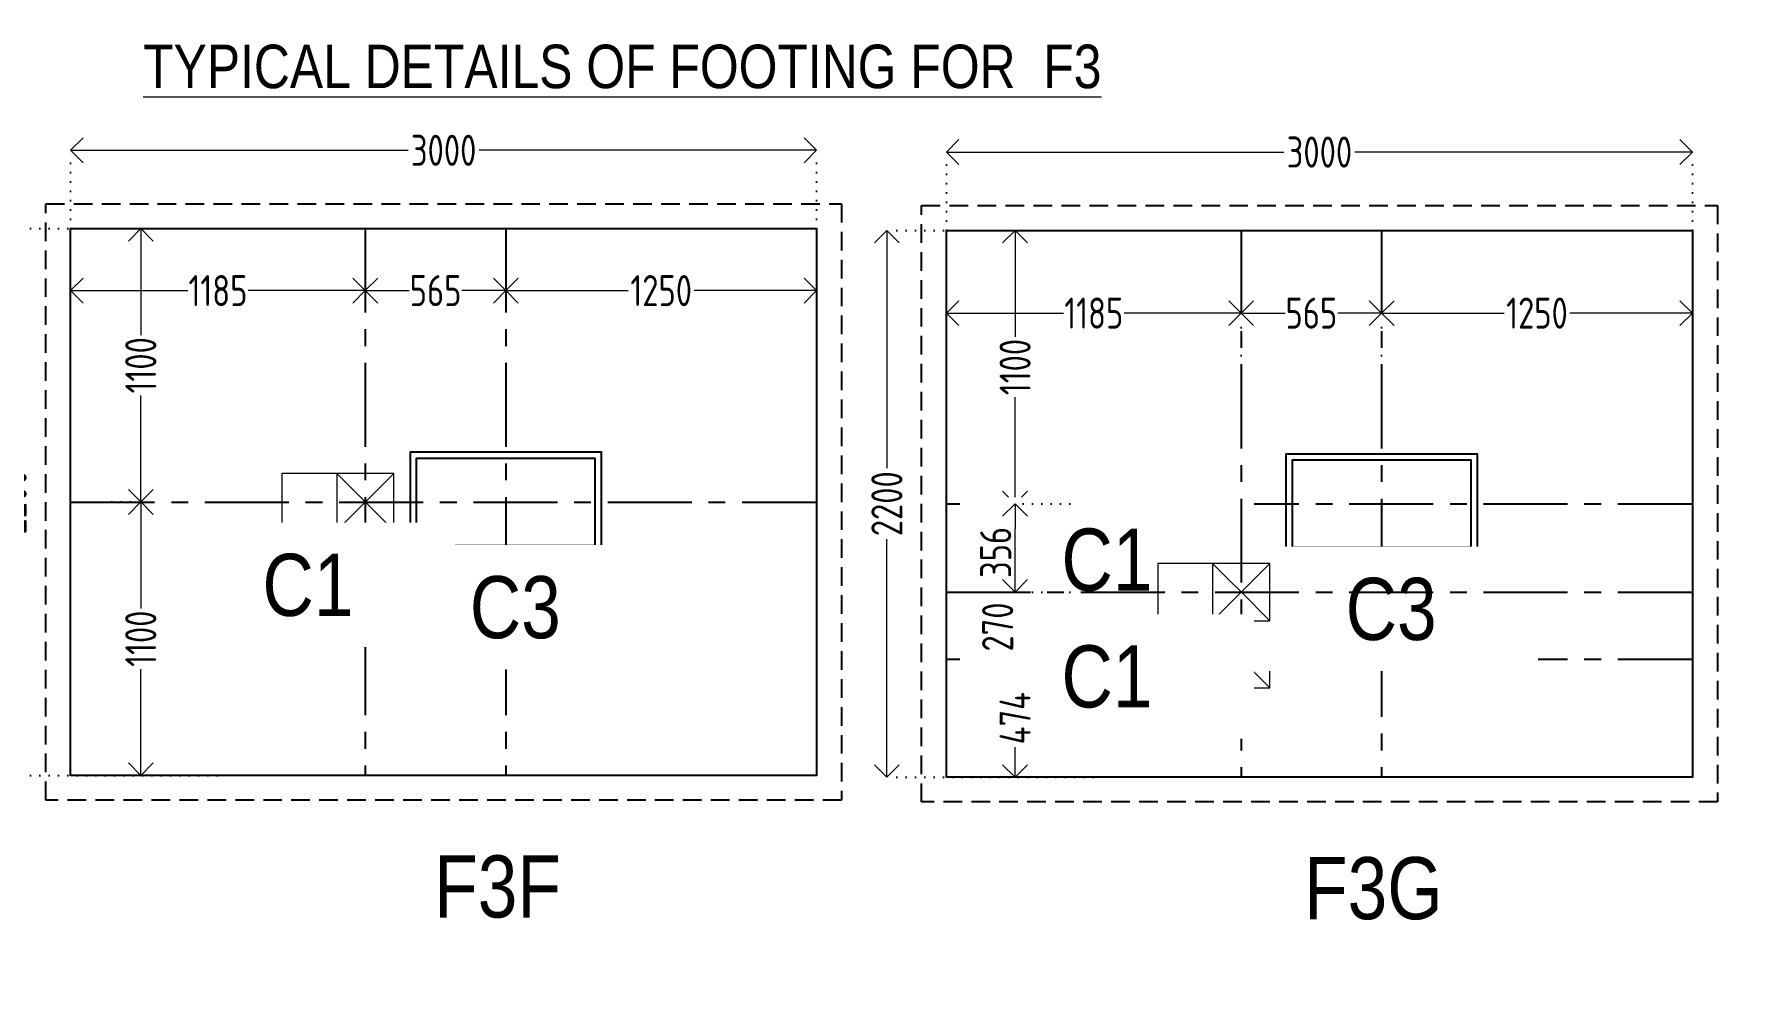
# Model space of a CAD drawing. Header units: inches. Extents: x -605 to 2991212, y -2872845 to 0.
# Drawn here: x 2415120 to 2428848, y -2136094 to -2128491 of the extents above; entities that cross this region are included whole.
import ezdxf
from ezdxf import colors
from ezdxf.entities.mleader import LeaderData, LeaderLine
from ezdxf.enums import TextEntityAlignment as Align
from ezdxf.math import Vec2, Vec3

# ---------------------------------------------------------------- set-up
doc = ezdxf.new("R2010")
doc.units = ezdxf.units.IN
doc.header["$LTSCALE"] = 600
doc.header["$MEASUREMENT"] = 0
for name, pattern in [('CENTER', [2, 1.25, -0.25, 0.25, -0.25]), ('DASHED2', [0.375, 0.25, -0.125]), ('DOT2', [0.125, 0, -0.125])]:
    doc.linetypes.add(name, pattern=pattern)
for name, color, linetype, lineweight in [('PV_TEXT_ROMANS', 7, 'Continuous', 0), ('rDIMension', 1, 'Continuous', 18), ('rRCC 2', 40, 'Continuous', 15)]:
    doc.layers.add(name, color=color, linetype=linetype, lineweight=lineweight)
doc.layers.add('SnT-CENTER2', color=8, linetype='CENTER')
doc.styles.add('DIM', font='geniso.shx', dxfattribs={"width": 0.85})
doc.styles.add('J.P', font='ARIALN.TTF')
doc.styles.add('TEXT3', font='geniso.shx')
doc.dimstyles.new('ST-50', dxfattribs={"dimscale": 100, "dimtxt": 2.5, "dimasz": 2, "dimexe": 0.18, "dimexo": 0.0625, "dimgap": 0.2, "dimtad": 0, "dimdec": 0, "dimlfac": 0.5, "dimzin": 0, "dimdsep": 46, "dimtxsty": 'DIM', "dimblk": 'OPEN90', "dimcen": 0.09, "dimclrd": 256, "dimclrt": 7, "dimadec": 0, "dimazin": 0, "dimtfac": 1, "dimtdec": 0, "dimtofl": 0, "dimtmove": 0, "dimatfit": 3, "dimldrblk": 'OPEN90', "dimfxl": 1, "dimtolj": 1, "dimtzin": 0, "dimlwd": -1, "dimarcsym": 0})

# ---------------------------------------------------------------- blocks, each defined once
blk = doc.blocks.new('_Open90')
at = {"color": 0, "linetype": 'ByBlock', "lineweight": -2}
for p, q in [((0, 0), (-1, 0)), ((-0.5, 0.5), (0, 0)), ((0, 0), (-0.5, -0.5))]:
    blk.add_line(p, q, dxfattribs=at)
blk = doc.blocks.new('*D456')
at = {"layer": 'Defpoints', "color": 0, "linetype": 'ByBlock'}
for p in [(2417784, -2130555), (2415414, -2130625), (2417784, -2130625)]:
    blk.add_point(p, dxfattribs=at)
at = {"layer": 'rDIMension', "color": 0, "linetype": 'DOT2', "lineweight": -2}
for p, q in [((2415414, -2130618), (2415414, -2130537)), ((2417784, -2130618), (2417784, -2130537))]:
    blk.add_line(p, q, dxfattribs=at)
at = {"layer": 'rDIMension', "linetype": 'ByBlock'}
for p, q in [((2415614, -2130555), (2416356, -2130555)), ((2417584, -2130555), (2416842, -2130555))]:
    blk.add_line(p, q, dxfattribs=at)
at = {"layer": 'rDIMension', "linetype": 'ByBlock', "xscale": 200, "yscale": 200, "zscale": 200, "rotation": 180}
blk.add_blockref('_Open90', (2415414, -2130555), dxfattribs=at)
at = {"layer": 'rDIMension', "linetype": 'ByBlock', "xscale": 200, "yscale": 200, "zscale": 200}
blk.add_blockref('_Open90', (2417784, -2130555), dxfattribs=at)
at = {"layer": 'rDIMension', "color": 7, "linetype": 'ByBlock', "insert": (2416599, -2130555), "char_height": 250, "attachment_point": 5, "style": 'DIM'}
blk.add_mtext('\\A1;1185', dxfattribs=at)
blk = doc.blocks.new('*D457')
at = {"layer": 'Defpoints', "color": 0, "linetype": 'ByBlock'}
for p in [(2418914, -2130555), (2418914, -2130555), (2417784, -2130625)]:
    blk.add_point(p, dxfattribs=at)
at = {"layer": 'rDIMension', "color": 0, "linetype": 'DOT2', "lineweight": -2}
for p, q in [((2417784, -2130618), (2417784, -2130537)), ((2418914, -2130548), (2418914, -2130537))]:
    blk.add_line(p, q, dxfattribs=at)
at = {"layer": 'rDIMension', "linetype": 'ByBlock'}
for p, q in [((2417984, -2130555), (2418138, -2130555)), ((2418714, -2130555), (2418560, -2130555))]:
    blk.add_line(p, q, dxfattribs=at)
at = {"layer": 'rDIMension', "linetype": 'ByBlock', "xscale": 200, "yscale": 200, "zscale": 200, "rotation": 180}
blk.add_blockref('_Open90', (2417784, -2130555), dxfattribs=at)
at = {"layer": 'rDIMension', "linetype": 'ByBlock', "xscale": 200, "yscale": 200, "zscale": 200}
blk.add_blockref('_Open90', (2418914, -2130555), dxfattribs=at)
at = {"layer": 'rDIMension', "color": 7, "linetype": 'ByBlock', "insert": (2418349, -2130555), "char_height": 250, "attachment_point": 5, "style": 'DIM'}
blk.add_mtext('\\A1;565', dxfattribs=at)
blk = doc.blocks.new('*D458')
at = {"layer": 'Defpoints', "color": 0, "linetype": 'ByBlock'}
for p in [(2418914, -2130555), (2421414, -2130555), (2421414, -2130555)]:
    blk.add_point(p, dxfattribs=at)
at = {"layer": 'rDIMension', "color": 0, "linetype": 'DOT2', "lineweight": -2}
for p, q in [((2418914, -2130548), (2418914, -2130537)), ((2421414, -2130548), (2421414, -2130537))]:
    blk.add_line(p, q, dxfattribs=at)
at = {"layer": 'rDIMension', "linetype": 'ByBlock'}
for p, q in [((2419114, -2130555), (2419899, -2130555)), ((2421214, -2130555), (2420428, -2130555))]:
    blk.add_line(p, q, dxfattribs=at)
at = {"layer": 'rDIMension', "linetype": 'ByBlock', "xscale": 200, "yscale": 200, "zscale": 200, "rotation": 180}
blk.add_blockref('_Open90', (2418914, -2130555), dxfattribs=at)
at = {"layer": 'rDIMension', "linetype": 'ByBlock', "xscale": 200, "yscale": 200, "zscale": 200}
blk.add_blockref('_Open90', (2421414, -2130555), dxfattribs=at)
at = {"layer": 'rDIMension', "color": 7, "linetype": 'ByBlock', "insert": (2420164, -2130555), "char_height": 250, "attachment_point": 5, "style": 'DIM'}
blk.add_mtext('\\A1;1250', dxfattribs=at)
blk = doc.blocks.new('*D459')
at = {"layer": 'Defpoints', "color": 0, "linetype": 'ByBlock'}
for p in [(2415737, -2130056), (2415737, -2132256), (2415978, -2132256)]:
    blk.add_point(p, dxfattribs=at)
at = {"layer": 'rDIMension', "color": 0, "linetype": 'DOT2', "lineweight": -2}
for p, q in [((2415744, -2130056), (2415996, -2130056)), ((2415744, -2132256), (2415996, -2132256))]:
    blk.add_line(p, q, dxfattribs=at)
at = {"layer": 'rDIMension', "linetype": 'ByBlock'}
for p, q in [((2415978, -2130256), (2415978, -2130913)), ((2415978, -2132056), (2415978, -2131400))]:
    blk.add_line(p, q, dxfattribs=at)
at = {"layer": 'rDIMension', "linetype": 'ByBlock', "xscale": 200, "yscale": 200, "zscale": 200}
for p, rotation in [((2415978, -2130056), 90), ((2415978, -2132256), 270)]:
    blk.add_blockref('_Open90', p, dxfattribs=dict(at, rotation=rotation))
at = {"layer": 'rDIMension', "color": 7, "linetype": 'ByBlock', "insert": (2415978, -2131156), "char_height": 250, "attachment_point": 5, "rotation": 90, "style": 'DIM'}
blk.add_mtext('\\A1;1100', dxfattribs=at)
blk = doc.blocks.new('*D460')
at = {"layer": 'Defpoints', "color": 0, "linetype": 'ByBlock'}
for p in [(2415737, -2132256), (2415978, -2134456), (2415978, -2134456)]:
    blk.add_point(p, dxfattribs=at)
at = {"layer": 'rDIMension', "color": 0, "linetype": 'DOT2', "lineweight": -2}
for p, q in [((2415744, -2132256), (2415996, -2132256)), ((2415984, -2134456), (2415996, -2134456))]:
    blk.add_line(p, q, dxfattribs=at)
at = {"layer": 'rDIMension', "linetype": 'ByBlock'}
for p, q in [((2415978, -2132456), (2415978, -2133113)), ((2415978, -2134256), (2415978, -2133600))]:
    blk.add_line(p, q, dxfattribs=at)
at = {"layer": 'rDIMension', "linetype": 'ByBlock', "xscale": 200, "yscale": 200, "zscale": 200}
for p, rotation in [((2415978, -2132256), 90), ((2415978, -2134456), 270)]:
    blk.add_blockref('_Open90', p, dxfattribs=dict(at, rotation=rotation))
at = {"layer": 'rDIMension', "color": 7, "linetype": 'ByBlock', "insert": (2415978, -2133356), "char_height": 250, "attachment_point": 5, "rotation": 90, "style": 'DIM'}
blk.add_mtext('\\A1;1100', dxfattribs=at)
blk = doc.blocks.new('*D507')
at = {"layer": 'Defpoints', "color": 0, "linetype": 'ByBlock'}
for p in [(2422458, -2130643), (2424828, -2130643), (2424828, -2130736)]:
    blk.add_point(p, dxfattribs=at)
at = {"layer": 'rDIMension', "color": 0, "linetype": 'DOT2', "lineweight": -2}
for p, q in [((2422458, -2130649), (2422458, -2130754)), ((2424828, -2130649), (2424828, -2130754))]:
    blk.add_line(p, q, dxfattribs=at)
at = {"layer": 'rDIMension', "linetype": 'ByBlock'}
for p, q in [((2422658, -2130736), (2423400, -2130736)), ((2424628, -2130736), (2423887, -2130736))]:
    blk.add_line(p, q, dxfattribs=at)
at = {"layer": 'rDIMension', "linetype": 'ByBlock', "xscale": 200, "yscale": 200, "zscale": 200, "rotation": 180}
blk.add_blockref('_Open90', (2422458, -2130736), dxfattribs=at)
at = {"layer": 'rDIMension', "linetype": 'ByBlock', "xscale": 200, "yscale": 200, "zscale": 200}
blk.add_blockref('_Open90', (2424828, -2130736), dxfattribs=at)
at = {"layer": 'rDIMension', "color": 7, "linetype": 'ByBlock', "insert": (2423643, -2130736), "char_height": 250, "attachment_point": 5, "style": 'DIM'}
blk.add_mtext('\\A1;1185', dxfattribs=at)
blk = doc.blocks.new('*D508')
at = {"layer": 'Defpoints', "color": 0, "linetype": 'ByBlock'}
for p in [(2425958, -2130736), (2428458, -2130736), (2428458, -2130736)]:
    blk.add_point(p, dxfattribs=at)
at = {"layer": 'rDIMension', "color": 0, "linetype": 'DOT2', "lineweight": -2}
for p, q in [((2425958, -2130730), (2425958, -2130718)), ((2428458, -2130730), (2428458, -2130718))]:
    blk.add_line(p, q, dxfattribs=at)
at = {"layer": 'rDIMension', "linetype": 'ByBlock'}
for p, q in [((2426158, -2130736), (2426944, -2130736)), ((2428258, -2130736), (2427473, -2130736))]:
    blk.add_line(p, q, dxfattribs=at)
at = {"layer": 'rDIMension', "linetype": 'ByBlock', "xscale": 200, "yscale": 200, "zscale": 200, "rotation": 180}
blk.add_blockref('_Open90', (2425958, -2130736), dxfattribs=at)
at = {"layer": 'rDIMension', "linetype": 'ByBlock', "xscale": 200, "yscale": 200, "zscale": 200}
blk.add_blockref('_Open90', (2428458, -2130736), dxfattribs=at)
at = {"layer": 'rDIMension', "color": 7, "linetype": 'ByBlock', "insert": (2427208, -2130736), "char_height": 250, "attachment_point": 5, "style": 'DIM'}
blk.add_mtext('\\A1;1250', dxfattribs=at)
blk = doc.blocks.new('*D509')
at = {"layer": 'Defpoints', "color": 0, "linetype": 'ByBlock'}
for p in [(2422853, -2130070), (2422853, -2132270), (2423010, -2132270)]:
    blk.add_point(p, dxfattribs=at)
at = {"layer": 'rDIMension', "color": 0, "linetype": 'DOT2', "lineweight": -2}
for p, q in [((2422859, -2130070), (2423028, -2130070)), ((2422859, -2132270), (2423028, -2132270))]:
    blk.add_line(p, q, dxfattribs=at)
at = {"layer": 'rDIMension', "linetype": 'ByBlock'}
for p, q in [((2423010, -2130270), (2423010, -2130927)), ((2423010, -2132070), (2423010, -2131413))]:
    blk.add_line(p, q, dxfattribs=at)
at = {"layer": 'rDIMension', "linetype": 'ByBlock', "xscale": 200, "yscale": 200, "zscale": 200}
for p, rotation in [((2423010, -2130070), 90), ((2423010, -2132270), 270)]:
    blk.add_blockref('_Open90', p, dxfattribs=dict(at, rotation=rotation))
at = {"layer": 'rDIMension', "color": 7, "linetype": 'ByBlock', "insert": (2423010, -2131170), "char_height": 250, "attachment_point": 5, "rotation": 90, "style": 'DIM'}
blk.add_mtext('\\A1;1100', dxfattribs=at)
blk = doc.blocks.new('*D510')
at = {"layer": 'Defpoints', "color": 0, "linetype": 'ByBlock'}
for p in [(2423010, -2132981), (2423010, -2133521), (2423010, -2133521)]:
    blk.add_point(p, dxfattribs=at)
at = {"layer": 'rDIMension', "color": 0, "linetype": 'DOT2', "lineweight": -2}
for p, q in [((2423004, -2132981), (2422992, -2132981)), ((2423004, -2133521), (2422992, -2133521))]:
    blk.add_line(p, q, dxfattribs=at)
at = {"layer": 'rDIMension', "linetype": 'ByBlock'}
for p, q in [((2423010, -2133181), (2423010, -2133050)), ((2423010, -2133321), (2423010, -2133473))]:
    blk.add_line(p, q, dxfattribs=at)
at = {"layer": 'rDIMension', "linetype": 'ByBlock', "xscale": 200, "yscale": 200, "zscale": 200}
for p, rotation in [((2423010, -2132981), 90), ((2423010, -2133521), 270)]:
    blk.add_blockref('_Open90', p, dxfattribs=dict(at, rotation=rotation))
at = {"layer": 'rDIMension', "color": 7, "linetype": 'ByBlock', "insert": (2422870, -2133262), "char_height": 250, "attachment_point": 5, "rotation": 90, "style": 'DIM'}
blk.add_mtext('\\A1;270', dxfattribs=at)
blk = doc.blocks.new('*D511')
at = {"layer": 'Defpoints', "color": 0, "linetype": 'ByBlock'}
for p in [(2423010, -2133521), (2423010, -2134470), (2423010, -2134470)]:
    blk.add_point(p, dxfattribs=at)
at = {"layer": 'rDIMension', "color": 0, "linetype": 'DOT2', "lineweight": -2}
for p, q in [((2423004, -2133521), (2422992, -2133521)), ((2423017, -2134470), (2423028, -2134470))]:
    blk.add_line(p, q, dxfattribs=at)
at = {"layer": 'rDIMension', "linetype": 'ByBlock'}
for p, q in [((2423010, -2133721), (2423010, -2133763)), ((2423010, -2134270), (2423010, -2134228))]:
    blk.add_line(p, q, dxfattribs=at)
at = {"layer": 'rDIMension', "linetype": 'ByBlock', "xscale": 200, "yscale": 200, "zscale": 200}
for p, rotation in [((2423010, -2133521), 90), ((2423010, -2134470), 270)]:
    blk.add_blockref('_Open90', p, dxfattribs=dict(at, rotation=rotation))
at = {"layer": 'rDIMension', "color": 7, "linetype": 'ByBlock', "insert": (2423010, -2133996), "char_height": 250, "attachment_point": 5, "rotation": 90, "style": 'DIM'}
blk.add_mtext('\\A1;474', dxfattribs=at)
blk = doc.blocks.new('*D512')
at = {"layer": 'Defpoints', "color": 0, "linetype": 'ByBlock'}
for p in [(2425958, -2130736), (2424828, -2131235), (2425958, -2131235)]:
    blk.add_point(p, dxfattribs=at)
at = {"layer": 'rDIMension', "color": 0, "linetype": 'DOT2', "lineweight": -2}
for p, q in [((2424828, -2131228), (2424828, -2130718)), ((2425958, -2131228), (2425958, -2130718))]:
    blk.add_line(p, q, dxfattribs=at)
at = {"layer": 'rDIMension', "linetype": 'ByBlock'}
for p, q in [((2425028, -2130736), (2425182, -2130736)), ((2425758, -2130736), (2425605, -2130736))]:
    blk.add_line(p, q, dxfattribs=at)
at = {"layer": 'rDIMension', "linetype": 'ByBlock', "xscale": 200, "yscale": 200, "zscale": 200, "rotation": 180}
blk.add_blockref('_Open90', (2424828, -2130736), dxfattribs=at)
at = {"layer": 'rDIMension', "linetype": 'ByBlock', "xscale": 200, "yscale": 200, "zscale": 200}
blk.add_blockref('_Open90', (2425958, -2130736), dxfattribs=at)
at = {"layer": 'rDIMension', "color": 7, "linetype": 'ByBlock', "insert": (2425393, -2130736), "char_height": 250, "attachment_point": 5, "style": 'DIM'}
blk.add_mtext('\\A1;565', dxfattribs=at)
blk = doc.blocks.new('*D532')
at = {"layer": 'Defpoints', "color": 0, "linetype": 'ByBlock'}
for p in [(2421414, -2129426), (2415414, -2130212), (2421414, -2130212)]:
    blk.add_point(p, dxfattribs=at)
at = {"layer": 'rDIMension', "color": 0, "linetype": 'DOT2', "lineweight": -2}
for p, q in [((2415414, -2130206), (2415414, -2129408)), ((2421414, -2130206), (2421414, -2129408))]:
    blk.add_line(p, q, dxfattribs=at)
at = {"layer": 'rDIMension', "linetype": 'ByBlock'}
for p, q in [((2415614, -2129426), (2418128, -2129426)), ((2421214, -2129426), (2418700, -2129426))]:
    blk.add_line(p, q, dxfattribs=at)
at = {"layer": 'rDIMension', "linetype": 'ByBlock', "xscale": 200, "yscale": 200, "zscale": 200, "rotation": 180}
blk.add_blockref('_Open90', (2415414, -2129426), dxfattribs=at)
at = {"layer": 'rDIMension', "linetype": 'ByBlock', "xscale": 200, "yscale": 200, "zscale": 200}
blk.add_blockref('_Open90', (2421414, -2129426), dxfattribs=at)
at = {"layer": 'rDIMension', "color": 7, "linetype": 'ByBlock', "insert": (2418414, -2129426), "char_height": 250, "attachment_point": 5, "style": 'DIM'}
blk.add_mtext('\\A1;3000', dxfattribs=at)
blk = doc.blocks.new('*D533')
at = {"layer": 'Defpoints', "color": 0, "linetype": 'ByBlock'}
for p in [(2416599, -2130056), (2414935, -2134456), (2416599, -2134456)]:
    blk.add_point(p, dxfattribs=at)
at = {"layer": 'rDIMension', "color": 0, "linetype": 'DOT2', "lineweight": -2}
for p, q in [((2416593, -2130056), (2414917, -2130056)), ((2416593, -2134456), (2414917, -2134456))]:
    blk.add_line(p, q, dxfattribs=at)
at = {"layer": 'rDIMension', "linetype": 'ByBlock'}
for p, q in [((2414935, -2130256), (2414935, -2131971)), ((2414935, -2134256), (2414935, -2132542))]:
    blk.add_line(p, q, dxfattribs=at)
at = {"layer": 'rDIMension', "linetype": 'ByBlock', "xscale": 200, "yscale": 200, "zscale": 200}
for p, rotation in [((2414935, -2130056), 90), ((2414935, -2134456), 270)]:
    blk.add_blockref('_Open90', p, dxfattribs=dict(at, rotation=rotation))
at = {"layer": 'rDIMension', "color": 7, "linetype": 'ByBlock', "insert": (2414935, -2132256), "char_height": 250, "attachment_point": 5, "rotation": 90, "style": 'DIM'}
blk.add_mtext('\\A1;2200', dxfattribs=at)
blk = doc.blocks.new('*D534')
at = {"layer": 'Defpoints', "color": 0, "linetype": 'ByBlock'}
for p in [(2428458, -2129440), (2422458, -2130226), (2428458, -2130226)]:
    blk.add_point(p, dxfattribs=at)
at = {"layer": 'rDIMension', "color": 0, "linetype": 'DOT2', "lineweight": -2}
for p, q in [((2422458, -2130220), (2422458, -2129422)), ((2428458, -2130220), (2428458, -2129422))]:
    blk.add_line(p, q, dxfattribs=at)
at = {"layer": 'rDIMension', "linetype": 'ByBlock'}
for p, q in [((2422658, -2129440), (2425173, -2129440)), ((2428258, -2129440), (2425744, -2129440))]:
    blk.add_line(p, q, dxfattribs=at)
at = {"layer": 'rDIMension', "linetype": 'ByBlock', "xscale": 200, "yscale": 200, "zscale": 200, "rotation": 180}
blk.add_blockref('_Open90', (2422458, -2129440), dxfattribs=at)
at = {"layer": 'rDIMension', "linetype": 'ByBlock', "xscale": 200, "yscale": 200, "zscale": 200}
blk.add_blockref('_Open90', (2428458, -2129440), dxfattribs=at)
at = {"layer": 'rDIMension', "color": 7, "linetype": 'ByBlock', "insert": (2425458, -2129440), "char_height": 250, "attachment_point": 5, "style": 'DIM'}
blk.add_mtext('\\A1;3000', dxfattribs=at)
blk = doc.blocks.new('*D535')
at = {"layer": 'Defpoints', "color": 0, "linetype": 'ByBlock'}
for p in [(2423643, -2130070), (2421979, -2134470), (2423643, -2134470)]:
    blk.add_point(p, dxfattribs=at)
at = {"layer": 'rDIMension', "color": 0, "linetype": 'DOT2', "lineweight": -2}
for p, q in [((2423637, -2130070), (2421961, -2130070)), ((2423637, -2134470), (2421961, -2134470))]:
    blk.add_line(p, q, dxfattribs=at)
at = {"layer": 'rDIMension', "linetype": 'ByBlock'}
for p, q in [((2421979, -2130270), (2421979, -2131984)), ((2421979, -2134270), (2421979, -2132556))]:
    blk.add_line(p, q, dxfattribs=at)
at = {"layer": 'rDIMension', "linetype": 'ByBlock', "xscale": 200, "yscale": 200, "zscale": 200}
for p, rotation in [((2421979, -2130070), 90), ((2421979, -2134470), 270)]:
    blk.add_blockref('_Open90', p, dxfattribs=dict(at, rotation=rotation))
at = {"layer": 'rDIMension', "color": 7, "linetype": 'ByBlock', "insert": (2421979, -2132270), "char_height": 250, "attachment_point": 5, "rotation": 90, "style": 'DIM'}
blk.add_mtext('\\A1;2200', dxfattribs=at)
blk = doc.blocks.new('*D543')
at = {"layer": 'Defpoints', "color": 0, "linetype": 'ByBlock'}
for p in [(2423010, -2132270), (2423456, -2132270), (2423456, -2132981)]:
    blk.add_point(p, dxfattribs=at)
at = {"layer": 'rDIMension', "color": 0, "linetype": 'DOT2', "lineweight": -2}
for p, q in [((2423450, -2132270), (2422992, -2132270)), ((2423450, -2132981), (2422992, -2132981))]:
    blk.add_line(p, q, dxfattribs=at)
at = {"layer": 'rDIMension', "linetype": 'ByBlock'}
blk.add_line((2423010, -2132781), (2423010, -2132470), dxfattribs=at)
at = {"layer": 'rDIMension', "linetype": 'ByBlock', "xscale": 200, "yscale": 200, "zscale": 200}
for p, rotation in [((2423010, -2132270), 90), ((2423010, -2132981), 270)]:
    blk.add_blockref('_Open90', p, dxfattribs=dict(at, rotation=rotation))
at = {"layer": 'rDIMension', "color": 7, "linetype": 'ByBlock', "insert": (2422854, -2132662), "char_height": 250, "attachment_point": 5, "rotation": 90, "style": 'DIM'}
blk.add_mtext('\\A1;356', dxfattribs=at)
blk = doc.blocks.new('_DotBlank')
at = {"color": 0, "linetype": 'ByBlock', "lineweight": -2}
blk.add_line((-0.5, 0), (-1, 0), dxfattribs=at)
blk.add_circle((0, 0), 0.5, dxfattribs=at)

msp = doc.modelspace()

# ---------------------------------------------------------------- linework, layer by layer
at = {"color": 7, "linetype": 'DASHED2'}
for points in [[(2415213.9, -2129856.3), (2421613.9, -2129856.3), (2421613.9, -2134656.3), (2415213.9, -2134656.3)], [(2422258.4, -2129870.1), (2428658.4, -2129870.1), (2428658.4, -2134670.1), (2422258.4, -2134670.1)]]:
    msp.add_lwpolyline(points, close=True, dxfattribs=at)
at = {"color": 1, "linetype": 'ByBlock'}
for points in [[(2415413.9, -2130056.3), (2421413.9, -2130056.3), (2421413.9, -2134456.3), (2415413.9, -2134456.3)], [(2422458.4, -2130070.1), (2428458.4, -2130070.1), (2428458.4, -2134470.1), (2422458.4, -2134470.1)]]:
    msp.add_lwpolyline(points, close=True, dxfattribs=at)
at = {"color": 6, "linetype": 'ByBlock'}
for points in [[(2419683.9, -2132656.3), (2419683.9, -2131856.3), (2418143.9, -2131856.3), (2418143.9, -2132656.3)], [(2426728.4, -2132670.1), (2426728.4, -2131870.1), (2425188.4, -2131870.1), (2425188.4, -2132670.1)]]:
    msp.add_lwpolyline(points, close=True, dxfattribs=at)
at = {"color": 3, "linetype": 'ByBlock'}
for points in [[(2419633.9, -2132606.3), (2419633.9, -2131906.3), (2418193.9, -2131906.3), (2418193.9, -2132606.3)], [(2426678.4, -2132620.1), (2426678.4, -2131920.1), (2425238.4, -2131920.1), (2425238.4, -2132620.1)]]:
    msp.add_lwpolyline(points, close=True, dxfattribs=at)
at = {"layer": 'rRCC 2', "color": 6}
for p, q in [((2418013.9, -2132026.3), (2417553.9, -2132486.3)), ((2418013.9, -2132486.3), (2417553.9, -2132026.3)), ((2425058.4, -2133291.1), (2424598.4, -2133751.1)), ((2425058.4, -2133751.1), (2424598.4, -2133291.1))]:
    msp.add_line(p, q, dxfattribs=at)
for points in [[(2418013.9, -2132486.3), (2418013.9, -2132026.3), (2417113.9, -2132026.3), (2417113.9, -2132486.3)], [(2418013.9, -2132026.3), (2417553.9, -2132026.3), (2417553.9, -2132486.3), (2418013.9, -2132486.3)], [(2425058.4, -2133751.1), (2425058.4, -2133291.1), (2424158.4, -2133291.1), (2424158.4, -2133751.1)], [(2425058.4, -2133291.1), (2424598.4, -2133291.1), (2424598.4, -2133751.1), (2425058.4, -2133751.1)]]:
    msp.add_lwpolyline(points, close=True, dxfattribs=at)
at = {"layer": 'SnT-CENTER2', "color": 8, "ltscale": 0.9}
for points in [[(2417783.9, -2130056.3), (2417783.9, -2134456.3)], [(2418913.9, -2130056.3), (2418913.9, -2134456.3)], [(2425958.4, -2130070.1), (2425958.4, -2134470.1)], [(2415413.9, -2132256.3), (2421413.9, -2132256.3)], [(2422458.4, -2132270.1), (2428458.4, -2132270.1)], [(2422458.4, -2133521.1), (2428458.4, -2133521.1)]]:
    msp.add_lwpolyline(points, dxfattribs=at)

# ---------------------------------------------------------------- texts
at = {"layer": 'PV_TEXT_ROMANS', "style": 'J.P'}
msp.add_text('%%UTYPICAL DETAILS OF FOOTING FOR  F3', height=350, rotation=360, dxfattribs=at).set_placement((2419850.9, -2128750.7), align=Align.MIDDLE)
at = {"layer": 'PV_TEXT_ROMANS', "char_height": 500, "width": 1863.784, "attachment_point": 1, "style": 'J.P', "bg_fill": 2}
for s, insert in [('\\pxqc;F3F', (2417915.8, -2135099.9)), ('\\pxqc;F3G', (2424960.3, -2135113.7))]:
    msp.add_mtext(s, dxfattribs=dict(at, insert=insert))

# ---------------------------------------------------------------- dimensions: what is measured, and where the dimension line sits
at = {"layer": 'rDIMension', "color": 8, "linetype": 'ByBlock'}
for base, p1, p2, override, picture, middle in [((2421413.9, -2129425.9), (2415413.9, -2130212.3), (2421413.9, -2130212.3), {"dimblk": 'Open90', "dimtmove": 1}, '*D532', (2418413.9, -2129425.9)), ((2428458.4, -2129439.7), (2422458.4, -2130226.1), (2428458.4, -2130226.1), {"dimblk": 'Open90', "dimtmove": 1}, '*D534', (2425458.4, -2129439.7)), ((2417783.9, -2130554.5), (2415413.9, -2130624.6), (2417783.9, -2130624.6), {"dimtmove": 1}, '*D456', (2416598.9, -2130554.5)), ((2418913.9, -2130554.5), (2417783.9, -2130624.6), (2418913.9, -2130554.5), {"dimtmove": 1}, '*D457', (2418348.9, -2130554.5)), ((2421413.9, -2130554.5), (2418913.9, -2130554.5), (2421413.9, -2130554.5), {"dimtmove": 1}, '*D458', (2420163.9, -2130554.5)), ((2424828.4, -2130736.4), (2422458.4, -2130642.9), (2424828.4, -2130642.9), {"dimtmove": 1}, '*D507', (2423643.4, -2130736.4)), ((2425958.4, -2130736.4), (2424828.4, -2131234.6), (2425958.4, -2131234.6), {"dimblk": 'Open90', "dimtmove": 1}, '*D512', (2425393.4, -2130736.4)), ((2428458.4, -2130736.4), (2425958.4, -2130736.4), (2428458.4, -2130736.4), {"dimtmove": 1}, '*D508', (2427208.4, -2130736.4))]:
    dim = msp.add_linear_dim(base=base, p1=p1, p2=p2, dimstyle='ST-50', override=override, dxfattribs=at)
    dim.commit()
    dim.dimension.update_dxf_attribs({"geometry": picture, "text_midpoint": middle})
for base, p1, p2, picture, middle in [((2415977.7, -2132256.3), (2415737.4, -2130056.3), (2415737.4, -2132256.3), '*D459', (2415977.7, -2131156.3)), ((2423010.4, -2132270.1), (2422853.2, -2130070.1), (2422853.2, -2132270.1), '*D509', (2423010.4, -2131170.1)), ((2415977.7, -2134456.3), (2415737.4, -2132256.3), (2415977.7, -2134456.3), '*D460', (2415977.7, -2133356.3)), ((2423010.4016941, -2134470.0959279), (2423010.4016941, -2133521.0959279), (2423010.4016941, -2134470.0959279), '*D511', (2423010.4016941, -2133995.5959279))]:
    dim = msp.add_linear_dim(base=base, p1=p1, p2=p2, angle=90, dimstyle='ST-50', override={"dimtmove": 1}, dxfattribs=at)
    dim.commit()
    dim.dimension.update_dxf_attribs({"geometry": picture, "text_midpoint": middle})
dim = msp.add_linear_dim(base=(2423010.4, -2133521.1), p1=(2423010.4, -2132981.1), p2=(2423010.4, -2133521.1), angle=90, dimstyle='ST-50', override={"dimtmove": 1}, dxfattribs=at)
dim.commit()
dim.dimension.update_dxf_attribs({"geometry": '*D510', "text_midpoint": (2422869.7, -2133261.6), "dimtype": 160})

# ---------------------------------------------------------------- next in the draw order: texts
at = {"layer": 'PV_TEXT_ROMANS', "char_height": 500, "width": 1863.784, "attachment_point": 1, "style": 'J.P', "bg_fill": 2}
for insert in [(2418058.5, -2132852.6), (2425102.9, -2132866.4)]:
    msp.add_mtext('\\pxqc;C3', dxfattribs=dict(at, insert=insert))

# ---------------------------------------------------------------- next in the draw order: texts
for insert in [(2422817.1, -2132469.7), (2416390.8, -2132672.9)]:
    msp.add_mtext('\\pxqc;C1', dxfattribs=dict(at, insert=insert))

# ---------------------------------------------------------------- next in the draw order: linework, layer by layer
at = {"layer": 'rRCC 2', "color": 6}
for p, q in [((2425058.4, -2132751.1), (2424598.4, -2133211.1)), ((2425058.4, -2133211.1), (2424598.4, -2132751.1))]:
    msp.add_line(p, q, dxfattribs=at)
for points in [[(2425058.4, -2133211.1), (2425058.4, -2132751.1), (2424158.4, -2132751.1), (2424158.4, -2133211.1)], [(2425058.4, -2132751.1), (2424598.4, -2132751.1), (2424598.4, -2133211.1), (2425058.4, -2133211.1)]]:
    msp.add_lwpolyline(points, close=True, dxfattribs=at)
at = {"layer": 'SnT-CENTER2', "color": 8, "ltscale": 0.9}
for points in [[(2424828.4, -2130070.1), (2424828.4, -2134470.1)], [(2422458.4, -2132981.1), (2428458.4, -2132981.1)]]:
    msp.add_lwpolyline(points, dxfattribs=at)

# ---------------------------------------------------------------- next in the draw order: dimensions: what is measured, and where the dimension line sits
at = {"layer": 'rDIMension', "color": 8, "linetype": 'ByBlock'}
for base, p1, p2, picture, middle in [((2414934.6, -2134456.3), (2416598.9, -2130056.3), (2416598.9, -2134456.3), '*D533', (2414934.6, -2132256.3)), ((2421979.1, -2134470.1), (2423643.4, -2130070.1), (2423643.4, -2134470.1), '*D535', (2421979.1, -2132270.1))]:
    dim = msp.add_linear_dim(base=base, p1=p1, p2=p2, angle=90, dimstyle='ST-50', override={"dimblk": 'Open90', "dimtmove": 1}, dxfattribs=at)
    dim.commit()
    dim.dimension.update_dxf_attribs({"geometry": picture, "text_midpoint": middle})
dim = msp.add_linear_dim(base=(2423010.4016941, -2132270.0959279), p1=(2423456.283351, -2132981.0959279), p2=(2423456.283351, -2132270.0959279), angle=90, dimstyle='ST-50', override={"dimblk": 'Open90', "dimtmove": 1}, dxfattribs=at)
dim.commit()
dim.dimension.update_dxf_attribs({"geometry": '*D543', "text_midpoint": (2422854.0847879, -2132661.6762134), "dimtype": 160})

# ---------------------------------------------------------------- next in the draw order: texts
at = {"layer": 'PV_TEXT_ROMANS', "insert": (2422817.1, -2133409.4), "char_height": 500, "width": 1863.784, "attachment_point": 1, "style": 'J.P', "bg_fill": 2}
msp.add_mtext('\\pxqc;C1', dxfattribs=at)

# ---------------------------------------------------------------- next in the draw order: leaders
at = {"layer": 'rRCC 2', "color": 7}
ml = msp.add_multileader_mtext('Standard', dxfattribs=at)
ml.set_content('\\A1;\\W0.85;(a)4-12# ', color=7, style='TEXT3')
ml.set_leader_properties(color=256, linetype='ByLayer', lineweight=-1)
ml.set_arrow_properties(name='DOTBLANK')
ml.build(insert=Vec2(0, 0))
ml.multileader.update_dxf_attribs({"text_top_attachment_type": 0, "text_bottom_attachment_type": 0, "dogleg_length": 7.47, "arrow_head_size": 187.5, "scale": 75})
ctx = ml.context
ctx.base_point, ctx.scale, ctx.char_height, ctx.arrow_head_size, ctx.landing_gap_size, ctx.plane_origin = Vec3(2449102.6, -2386705.8), 75, 250, 187.5, 6.75, Vec3(2444752.6, -2386753.7)
ctx.text_align_type = 2
notes = []
notes.append((ctx, [(0, (0, 0, 0), (0, 0), (1, 0), 1, [])]))
ctx.mtext.insert, ctx.mtext.alignment, ctx.mtext.flow_direction = Vec3(2450129.2, -2386574.5), 3, 5
ml = msp.add_multileader_mtext('Standard', dxfattribs=at)
ml.set_content('\\A1;\\W0.85;(a)4-12# ', color=7, style='TEXT3')
ml.set_leader_properties(color=256, linetype='ByLayer', lineweight=-1)
ml.set_arrow_properties(name='DOTBLANK')
ml.build(insert=Vec2(0, 0))
ml.multileader.update_dxf_attribs({"text_top_attachment_type": 0, "text_bottom_attachment_type": 0, "dogleg_length": 7.47, "arrow_head_size": 187.5, "scale": 75})
ctx = ml.context
ctx.base_point, ctx.scale, ctx.char_height, ctx.arrow_head_size, ctx.landing_gap_size, ctx.plane_origin = Vec3(2474235.5, -2625457.1), 75, 250, 187.5, 6.75, Vec3(2469885.5, -2625505)
ctx.text_align_type = 2
notes.append((ctx, [(0, (0, 0, 0), (0, 0), (1, 0), 1, [])]))
ctx.mtext.insert, ctx.mtext.alignment, ctx.mtext.flow_direction = Vec3(2475262.2, -2625325.8), 3, 5
for ctx, leaders in notes:
    for number, flags, end, landing, length, lines in leaders:
        leader = LeaderData()
        leader.index, (leader.has_last_leader_line, leader.has_dogleg_vector, leader.attachment_direction) = number, flags
        leader.last_leader_point, leader.dogleg_vector, leader.dogleg_length = Vec3(end), Vec3(landing), length
        for number, points, colour, breaks in lines:
            line = LeaderLine()
            line.index, line.vertices, line.color, line.breaks = number, Vec3.list(points), colors.encode_raw_color(colour), breaks
            leader.lines.append(line)
        ctx.leaders.append(leader)

doc.saveas('drawing.dxf')
